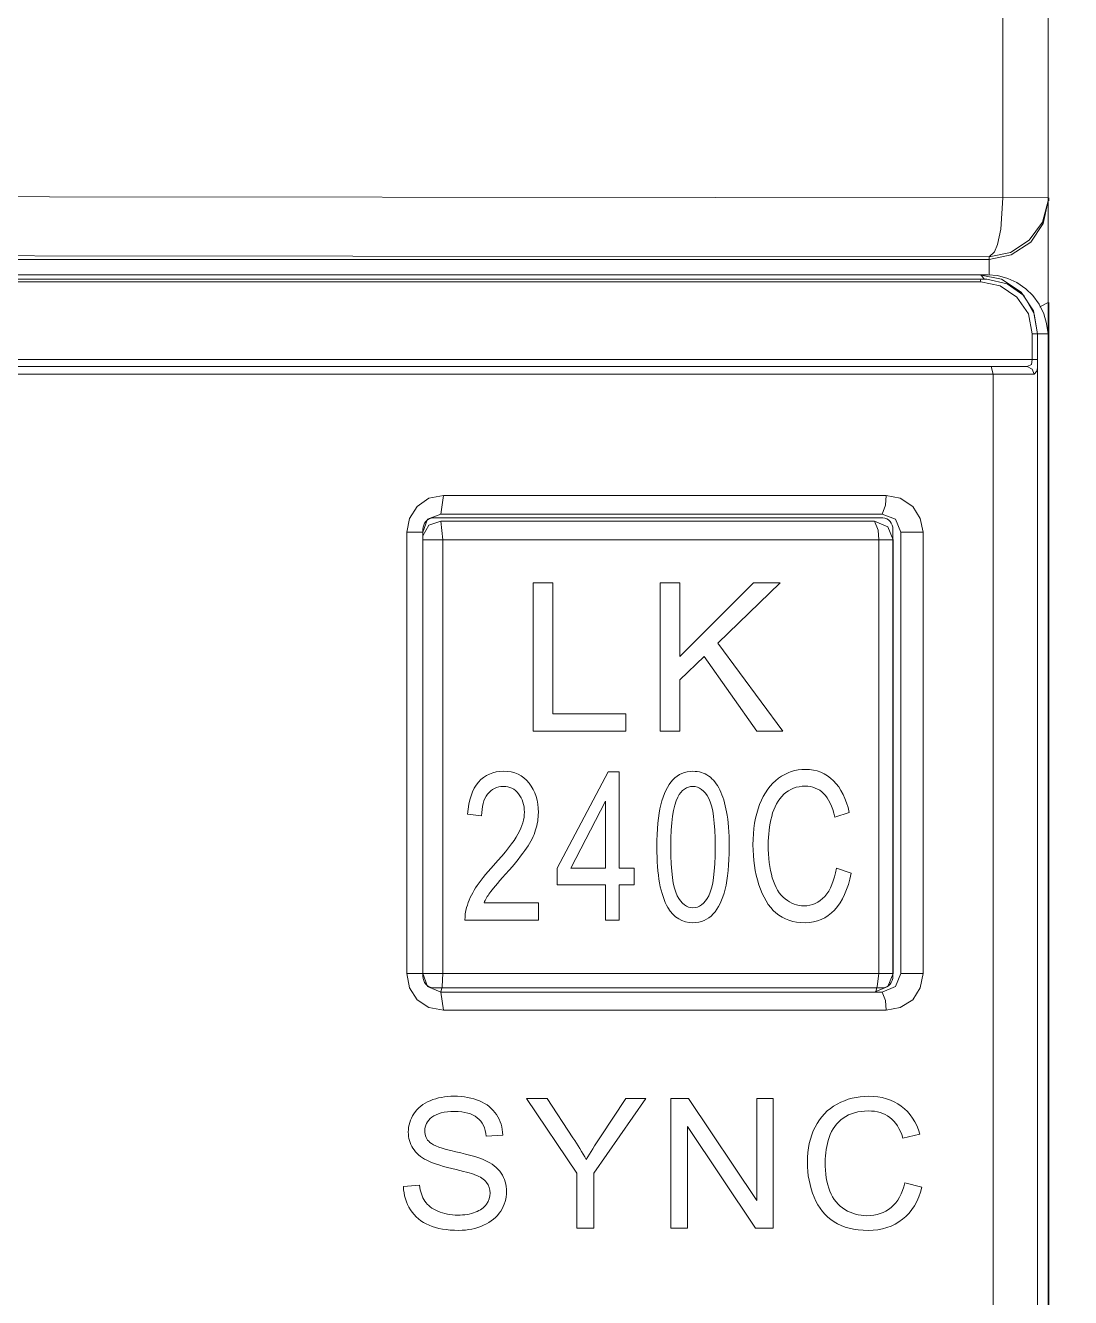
# Model space of a CAD drawing. Header units: millimetres. Extents: x 33157 to 59611, y -29750 to 1750.
# Drawn here: x 53861.97 to 53876.2, y -3122.74 to -3105.41 of the extents above; entities that cross this region are included whole.
import ezdxf

# ---------------------------------------------------------------- set-up
doc = ezdxf.new("R2010")
doc.units = ezdxf.units.MM
doc.layers.get('0').update_dxf_attribs({"lineweight": 18})

msp = doc.modelspace()

# ---------------------------------------------------------------- linework, layer by layer
at = {"lineweight": 9}
for p, q in [((53875.279, -3043.278), (53875.279, -3107.761)), ((53875.893, -3043.278), (53875.893, -3170.694)), ((53875.893, -3107.761), (53875.893, -3107.799)), ((53875.902, -3107.761), (53875.902, -3107.799)), ((53875.09, -3108.564), (53875.09, -3108.81)), ((53875.902, -3109.188), (53875.902, -3168.464)), ((53875.676, -3109.613), (53875.676, -3109.963)), ((53875.751, -3109.613), (53875.751, -3170.429)), ((53875.893, -3109.613), (53875.893, -3167.906)), ((53875.147, -3110.161), (53875.147, -3170.429)), ((53867.162, -3112.316), (53867.162, -3118.325)), ((53867.379, -3112.316), (53867.379, -3118.325)), ((53873.89, -3112.316), (53873.89, -3118.325)), ((53874.192, -3112.316), (53874.192, -3118.325)), ((53867.653, -3112.42), (53867.653, -3118.325)), ((53873.587, -3112.42), (53873.587, -3118.325)), ((53873.786, -3112.42), (53873.786, -3118.325))]:
    msp.add_line(p, q, dxfattribs=at)
msp.add_lwpolyline([(53875.893, -3170.487), (53884.386, -3170.487), (53884.386, -3047.493), (53875.893, -3047.493)], close=True, dxfattribs=at)
for points in [[(53857.76, -3107.742), (53857.76, -3107.742), (53875.893, -3107.761), (53875.893, -3107.761)], [(53875.09, -3108.564), (53875.09, -3108.564), (53857.76, -3108.545), (53857.76, -3108.545)], [(53875.09, -3108.602), (53875.09, -3108.602), (53844.134, -3108.602), (53844.134, -3108.602)], [(53840.467, -3108.81), (53840.467, -3108.81), (53875.071, -3108.81), (53875.071, -3108.81)], [(53840.552, -3108.867), (53840.552, -3108.867), (53874.967, -3108.867), (53874.967, -3108.867)], [(53874.986, -3108.819), (53874.986, -3108.819), (53874.958, -3108.81), (53874.958, -3108.81)], [(53874.976, -3108.904), (53874.976, -3108.904), (53874.967, -3108.867), (53874.967, -3108.867)], [(53874.967, -3108.867), (53874.967, -3108.867), (53874.995, -3108.867), (53874.995, -3108.867)], [(53875.024, -3108.867), (53875.024, -3108.867), (53874.986, -3108.819), (53874.986, -3108.819)], [(53874.995, -3108.867), (53874.995, -3108.867), (53875.024, -3108.867), (53875.024, -3108.867)], [(53875.061, -3108.867), (53875.061, -3108.867), (53875.024, -3108.867), (53875.024, -3108.867)], [(53874.976, -3108.904), (53874.976, -3108.904), (53840.543, -3108.904), (53840.543, -3108.904)], [(53875.78, -3109.245), (53875.78, -3109.245), (53875.893, -3109.188), (53875.893, -3109.188)], [(53875.676, -3109.613), (53875.676, -3109.613), (53875.893, -3109.613), (53875.893, -3109.613)], [(53839.834, -3109.963), (53839.834, -3109.963), (53875.751, -3109.963), (53875.751, -3109.963)], [(53839.91, -3110.057), (53839.91, -3110.057), (53875.61, -3110.057), (53875.61, -3110.057)], [(53875.118, -3110.057), (53875.118, -3110.057), (53875.147, -3110.161), (53875.147, -3110.161)], [(53839.815, -3110.161), (53839.815, -3110.161), (53875.704, -3110.161), (53875.704, -3110.161)], [(53867.663, -3111.815), (53867.663, -3111.815), (53867.625, -3112.07), (53867.625, -3112.07)], [(53867.663, -3111.815), (53867.663, -3111.815), (53873.691, -3111.815), (53873.691, -3111.815)], [(53867.625, -3112.07), (53867.625, -3112.07), (53873.635, -3112.07), (53873.635, -3112.07)], [(53873.531, -3112.164), (53873.531, -3112.164), (53867.625, -3112.164), (53867.625, -3112.164)], [(53867.653, -3112.42), (53867.653, -3112.42), (53867.625, -3112.164), (53867.625, -3112.164)], [(53867.162, -3112.316), (53867.162, -3112.316), (53867.379, -3112.316), (53867.379, -3112.316)], [(53874.192, -3112.316), (53874.192, -3112.316), (53873.89, -3112.316), (53873.89, -3112.316)], [(53867.379, -3112.42), (53867.379, -3112.42), (53873.786, -3112.42), (53873.786, -3112.42)], [(53867.162, -3118.325), (53867.162, -3118.325), (53867.379, -3118.325), (53867.379, -3118.325)], [(53867.379, -3118.325), (53867.379, -3118.325), (53873.786, -3118.325), (53873.786, -3118.325)], [(53867.653, -3118.325), (53867.653, -3118.325), (53867.644, -3118.505), (53867.644, -3118.505)], [(53873.587, -3118.325), (53873.587, -3118.325), (53873.568, -3118.505), (53873.568, -3118.505)], [(53874.192, -3118.325), (53874.192, -3118.325), (53873.89, -3118.325), (53873.89, -3118.325)], [(53873.635, -3118.581), (53873.635, -3118.581), (53867.625, -3118.581), (53867.625, -3118.581)], [(53867.625, -3118.581), (53867.625, -3118.581), (53873.531, -3118.581), (53873.531, -3118.581)], [(53867.644, -3118.505), (53867.644, -3118.505), (53867.625, -3118.581), (53867.625, -3118.581)], [(53867.663, -3118.826), (53867.663, -3118.826), (53867.625, -3118.581), (53867.625, -3118.581)], [(53873.55, -3118.571), (53873.55, -3118.571), (53873.531, -3118.581), (53873.531, -3118.581)], [(53873.568, -3118.505), (53873.568, -3118.505), (53873.55, -3118.571), (53873.55, -3118.571)], [(53873.691, -3118.826), (53873.691, -3118.826), (53867.663, -3118.826), (53867.663, -3118.826)]]:
    msp.add_open_spline(points, degree=3, dxfattribs=at)
for points, knots in [([(53875.09, -3108.602), (53875.09, -3108.602), (53875.392, -3108.536), (53875.392, -3108.536), (53875.392, -3108.536), (53875.657, -3108.366), (53875.657, -3108.366), (53875.657, -3108.366), (53875.827, -3108.111), (53875.827, -3108.111), (53875.827, -3108.111), (53875.893, -3107.799), (53875.893, -3107.799)], [0, 0, 0, 0, 153587.869331, 153587.869331, 153587.869331, 307175.738662, 307175.738662, 307175.738662, 460763.607993, 460763.607993, 460763.607993, 614351.477324, 614351.477324, 614351.477324, 614351.477324]), ([(53875.09, -3108.564), (53875.09, -3108.564), (53875.383, -3108.507), (53875.383, -3108.507), (53875.383, -3108.507), (53875.638, -3108.337), (53875.638, -3108.337), (53875.638, -3108.337), (53875.817, -3108.092), (53875.817, -3108.092), (53875.817, -3108.092), (53875.893, -3107.799), (53875.893, -3107.799)], [0, 0, 0, 0, 153587.816632, 153587.816632, 153587.816632, 307175.633264, 307175.633264, 307175.633264, 460763.449896, 460763.449896, 460763.449896, 614351.266528, 614351.266528, 614351.266528, 614351.266528]), ([(53875.279, -3107.761), (53875.279, -3107.761), (53875.25, -3108.186), (53875.25, -3108.186), (53875.25, -3108.186), (53875.203, -3108.394), (53875.203, -3108.394), (53875.203, -3108.394), (53875.165, -3108.498), (53875.165, -3108.498), (53875.165, -3108.498), (53875.09, -3108.564), (53875.09, -3108.564)], [0, 0, 0, 0, 153586.661154, 153586.661154, 153586.661154, 307173.322308, 307173.322308, 307173.322308, 460759.983462, 460759.983462, 460759.983462, 614346.644617, 614346.644617, 614346.644617, 614346.644617]), ([(53875.751, -3109.613), (53875.751, -3109.613), (53875.695, -3109.301), (53875.695, -3109.301), (53875.695, -3109.301), (53875.525, -3109.046), (53875.525, -3109.046), (53875.525, -3109.046), (53875.26, -3108.867), (53875.26, -3108.867), (53875.26, -3108.867), (53874.958, -3108.81), (53874.958, -3108.81)], [0, 0, 0, 0, 153588.913104, 153588.913104, 153588.913104, 307177.826208, 307177.826208, 307177.826208, 460766.739312, 460766.739312, 460766.739312, 614355.652415, 614355.652415, 614355.652415, 614355.652415]), ([(53875.061, -3108.867), (53875.061, -3108.867), (53875.336, -3108.933), (53875.336, -3108.933), (53875.336, -3108.933), (53875.562, -3109.093), (53875.562, -3109.093), (53875.562, -3109.093), (53875.704, -3109.339), (53875.704, -3109.339), (53875.704, -3109.339), (53875.751, -3109.613), (53875.751, -3109.613)], [0, 0, 0, 0, 153588.677424, 153588.677424, 153588.677424, 307177.354848, 307177.354848, 307177.354848, 460766.032272, 460766.032272, 460766.032272, 614354.709696, 614354.709696, 614354.709696, 614354.709696]), ([(53875.893, -3109.613), (53875.893, -3109.613), (53875.874, -3109.471), (53875.874, -3109.471), (53875.874, -3109.471), (53875.836, -3109.339), (53875.836, -3109.339), (53875.836, -3109.339), (53875.77, -3109.207), (53875.77, -3109.207), (53875.77, -3109.207), (53875.685, -3109.093), (53875.685, -3109.093), (53875.685, -3109.093), (53875.591, -3108.999), (53875.591, -3108.999), (53875.591, -3108.999), (53875.468, -3108.914), (53875.468, -3108.914), (53875.468, -3108.914), (53875.345, -3108.857), (53875.345, -3108.857), (53875.345, -3108.857), (53875.203, -3108.819), (53875.203, -3108.819), (53875.203, -3108.819), (53875.071, -3108.81), (53875.071, -3108.81)], [0, 0, 0, 0, 142513.109912, 142513.109912, 142513.109912, 285026.219824, 285026.219824, 285026.219824, 427539.329736, 427539.329736, 427539.329736, 570052.439648, 570052.439648, 570052.439648, 712565.549559, 712565.549559, 712565.549559, 855078.659471, 855078.659471, 855078.659471, 997591.769383, 997591.769383, 997591.769383, 1140104.879295, 1140104.879295, 1140104.879295, 1282617.989207, 1282617.989207, 1282617.989207, 1282617.989207]), ([(53875.676, -3109.613), (53875.676, -3109.613), (53875.628, -3109.339), (53875.628, -3109.339), (53875.628, -3109.339), (53875.468, -3109.112), (53875.468, -3109.112), (53875.468, -3109.112), (53875.241, -3108.961), (53875.241, -3108.961), (53875.241, -3108.961), (53874.976, -3108.904), (53874.976, -3108.904)], [0, 0, 0, 0, 153588.929562, 153588.929562, 153588.929562, 307177.859125, 307177.859125, 307177.859125, 460766.788687, 460766.788687, 460766.788687, 614355.71825, 614355.71825, 614355.71825, 614355.71825]), ([(53875.61, -3110.057), (53875.61, -3110.057), (53875.666, -3110.029), (53875.666, -3110.029), (53875.666, -3110.029), (53875.676, -3109.963), (53875.676, -3109.963)], [0, 0, 0, 0, 173211.956078, 173211.956078, 173211.956078, 346423.912156, 346423.912156, 346423.912156, 346423.912156]), ([(53875.61, -3110.057), (53875.61, -3110.057), (53875.676, -3110.095), (53875.676, -3110.095), (53875.676, -3110.095), (53875.704, -3110.161), (53875.704, -3110.161)], [0, 0, 0, 0, 173212.08304, 173212.08304, 173212.08304, 346424.16608, 346424.16608, 346424.16608, 346424.16608]), ([(53875.704, -3110.161), (53875.704, -3110.161), (53875.742, -3110.123), (53875.742, -3110.123), (53875.742, -3110.123), (53875.751, -3110.076), (53875.751, -3110.076), (53875.751, -3110.076), (53875.751, -3109.963), (53875.751, -3109.963)], [0, 0, 0, 0, 159603.933848, 159603.933848, 159603.933848, 319207.867697, 319207.867697, 319207.867697, 478811.801545, 478811.801545, 478811.801545, 478811.801545]), ([(53867.162, -3112.316), (53867.162, -3112.316), (53867.2, -3112.127), (53867.2, -3112.127), (53867.2, -3112.127), (53867.304, -3111.966), (53867.304, -3111.966), (53867.304, -3111.966), (53867.464, -3111.853), (53867.464, -3111.853), (53867.464, -3111.853), (53867.663, -3111.815), (53867.663, -3111.815)], [0, 0, 0, 0, 153570.755052, 153570.755052, 153570.755052, 307141.510104, 307141.510104, 307141.510104, 460712.265156, 460712.265156, 460712.265156, 614283.020208, 614283.020208, 614283.020208, 614283.020208]), ([(53873.691, -3111.815), (53873.691, -3111.815), (53873.682, -3111.947), (53873.682, -3111.947), (53873.682, -3111.947), (53873.635, -3112.07), (53873.635, -3112.07)], [0, 0, 0, 0, 173208.871986, 173208.871986, 173208.871986, 346417.743973, 346417.743973, 346417.743973, 346417.743973]), ([(53873.691, -3111.815), (53873.691, -3111.815), (53873.88, -3111.853), (53873.88, -3111.853), (53873.88, -3111.853), (53874.05, -3111.966), (53874.05, -3111.966), (53874.05, -3111.966), (53874.154, -3112.127), (53874.154, -3112.127), (53874.154, -3112.127), (53874.192, -3112.316), (53874.192, -3112.316)], [0, 0, 0, 0, 153589.039047, 153589.039047, 153589.039047, 307178.078095, 307178.078095, 307178.078095, 460767.117142, 460767.117142, 460767.117142, 614356.156189, 614356.156189, 614356.156189, 614356.156189]), ([(53867.625, -3112.07), (53867.625, -3112.07), (53867.445, -3112.136), (53867.445, -3112.136), (53867.445, -3112.136), (53867.379, -3112.316), (53867.379, -3112.316)], [0, 0, 0, 0, 173189.828632, 173189.828632, 173189.828632, 346379.657264, 346379.657264, 346379.657264, 346379.657264]), ([(53867.625, -3112.164), (53867.625, -3112.164), (53867.464, -3112.221), (53867.464, -3112.221), (53867.464, -3112.221), (53867.379, -3112.363), (53867.379, -3112.363)], [0, 0, 0, 0, 173190.02574, 173190.02574, 173190.02574, 346380.051481, 346380.051481, 346380.051481, 346380.051481]), ([(53873.786, -3112.42), (53873.786, -3112.42), (53873.71, -3112.24), (53873.71, -3112.24), (53873.71, -3112.24), (53873.531, -3112.164), (53873.531, -3112.164)], [0, 0, 0, 0, 173209.452676, 173209.452676, 173209.452676, 346418.905353, 346418.905353, 346418.905353, 346418.905353]), ([(53873.587, -3112.42), (53873.587, -3112.42), (53873.578, -3112.287), (53873.578, -3112.287), (53873.578, -3112.287), (53873.531, -3112.164), (53873.531, -3112.164)], [0, 0, 0, 0, 173209.214898, 173209.214898, 173209.214898, 346418.429797, 346418.429797, 346418.429797, 346418.429797]), ([(53873.89, -3112.316), (53873.89, -3112.316), (53873.814, -3112.136), (53873.814, -3112.136), (53873.814, -3112.136), (53873.635, -3112.07), (53873.635, -3112.07)], [0, 0, 0, 0, 173209.604168, 173209.604168, 173209.604168, 346419.208335, 346419.208335, 346419.208335, 346419.208335]), ([(53867.663, -3118.826), (53867.663, -3118.826), (53867.464, -3118.788), (53867.464, -3118.788), (53867.464, -3118.788), (53867.304, -3118.684), (53867.304, -3118.684), (53867.304, -3118.684), (53867.2, -3118.524), (53867.2, -3118.524), (53867.2, -3118.524), (53867.162, -3118.325), (53867.162, -3118.325)], [0, 0, 0, 0, 153580.830641, 153580.830641, 153580.830641, 307161.661281, 307161.661281, 307161.661281, 460742.491922, 460742.491922, 460742.491922, 614323.322563, 614323.322563, 614323.322563, 614323.322563]), ([(53867.379, -3118.325), (53867.379, -3118.325), (53867.445, -3118.505), (53867.445, -3118.505), (53867.445, -3118.505), (53867.625, -3118.581), (53867.625, -3118.581)], [0, 0, 0, 0, 173200.493389, 173200.493389, 173200.493389, 346400.986778, 346400.986778, 346400.986778, 346400.986778]), ([(53873.531, -3118.581), (53873.531, -3118.581), (53873.71, -3118.505), (53873.71, -3118.505), (53873.71, -3118.505), (53873.786, -3118.325), (53873.786, -3118.325)], [0, 0, 0, 0, 173219.948703, 173219.948703, 173219.948703, 346439.897405, 346439.897405, 346439.897405, 346439.897405]), ([(53873.635, -3118.581), (53873.635, -3118.581), (53873.814, -3118.505), (53873.814, -3118.505), (53873.814, -3118.505), (53873.89, -3118.325), (53873.89, -3118.325)], [0, 0, 0, 0, 173220.272803, 173220.272803, 173220.272803, 346440.545607, 346440.545607, 346440.545607, 346440.545607]), ([(53874.192, -3118.325), (53874.192, -3118.325), (53874.154, -3118.524), (53874.154, -3118.524), (53874.154, -3118.524), (53874.05, -3118.684), (53874.05, -3118.684), (53874.05, -3118.684), (53873.88, -3118.788), (53873.88, -3118.788), (53873.88, -3118.788), (53873.691, -3118.826), (53873.691, -3118.826)], [0, 0, 0, 0, 153599.121715, 153599.121715, 153599.121715, 307198.24343, 307198.24343, 307198.24343, 460797.365145, 460797.365145, 460797.365145, 614396.48686, 614396.48686, 614396.48686, 614396.48686]), ([(53873.691, -3118.826), (53873.691, -3118.826), (53873.682, -3118.694), (53873.682, -3118.694), (53873.682, -3118.694), (53873.635, -3118.581), (53873.635, -3118.581)], [0, 0, 0, 0, 173220.335066, 173220.335066, 173220.335066, 346440.670132, 346440.670132, 346440.670132, 346440.670132])]:
    msp.add_open_spline(points, degree=3, knots=knots, dxfattribs=at)
for points, knots in [([(53867.52, -3112.121), (53867.52, -3112.121), (53873.645, -3112.121), (53873.645, -3112.121), (53873.721, -3112.121), (53873.782, -3112.192), (53873.782, -3112.28), (53873.782, -3112.28), (53873.782, -3118.361), (53873.782, -3118.361), (53873.782, -3118.449), (53873.721, -3118.521), (53873.645, -3118.521), (53873.645, -3118.521), (53867.52, -3118.521), (53867.52, -3118.521), (53867.444, -3118.521), (53867.382, -3118.449), (53867.382, -3118.361), (53867.382, -3118.361), (53867.382, -3112.28), (53867.382, -3112.28), (53867.382, -3112.192), (53867.444, -3112.121), (53867.52, -3112.121)], [0, 0, 0, 0, 143763.864473, 143763.864473, 143763.864473, 287527.728946, 287527.728946, 287527.728946, 431291.593419, 431291.593419, 431291.593419, 575055.457892, 575055.457892, 575055.457892, 718819.322365, 718819.322365, 718819.322365, 862583.186838, 862583.186838, 862583.186838, 1006347.051311, 1006347.051311, 1006347.051311, 1150110.915784, 1150110.915784, 1150110.915784, 1150110.915784]), ([(53868.884, -3115.027), (53868.884, -3115.027), (53868.884, -3113.006), (53868.884, -3113.006), (53868.884, -3113.006), (53869.152, -3113.006), (53869.152, -3113.006), (53869.152, -3113.006), (53869.152, -3114.79), (53869.152, -3114.79), (53869.152, -3114.79), (53870.145, -3114.79), (53870.145, -3114.79), (53870.145, -3114.79), (53870.145, -3115.027), (53870.145, -3115.027), (53870.145, -3115.027), (53868.884, -3115.027), (53868.884, -3115.027)], [0, 0, 0, 0, 147036.216947, 147036.216947, 147036.216947, 294072.433895, 294072.433895, 294072.433895, 441108.650842, 441108.650842, 441108.650842, 588144.86779, 588144.86779, 588144.86779, 735181.084737, 735181.084737, 735181.084737, 882217.301685, 882217.301685, 882217.301685, 882217.301685]), ([(53870.61, -3115.027), (53870.61, -3115.027), (53870.61, -3113.006), (53870.61, -3113.006), (53870.61, -3113.006), (53870.878, -3113.006), (53870.878, -3113.006), (53870.878, -3113.006), (53870.878, -3114.008), (53870.878, -3114.008), (53870.878, -3114.008), (53871.882, -3113.006), (53871.882, -3113.006), (53871.882, -3113.006), (53872.244, -3113.006), (53872.244, -3113.006), (53872.244, -3113.006), (53871.397, -3113.826), (53871.397, -3113.826), (53871.397, -3113.826), (53872.281, -3115.027), (53872.281, -3115.027), (53872.281, -3115.027), (53871.928, -3115.027), (53871.928, -3115.027), (53871.928, -3115.027), (53871.209, -3114.007), (53871.209, -3114.007), (53871.209, -3114.007), (53870.878, -3114.327), (53870.878, -3114.327), (53870.878, -3114.327), (53870.878, -3115.027), (53870.878, -3115.027), (53870.878, -3115.027), (53870.61, -3115.027), (53870.61, -3115.027)], [0, 0, 0, 0, 140499.050131, 140499.050131, 140499.050131, 280998.100262, 280998.100262, 280998.100262, 421497.150393, 421497.150393, 421497.150393, 561996.200524, 561996.200524, 561996.200524, 702495.250655, 702495.250655, 702495.250655, 842994.300787, 842994.300787, 842994.300787, 983493.350918, 983493.350918, 983493.350918, 1123992.401049, 1123992.401049, 1123992.401049, 1264491.45118, 1264491.45118, 1264491.45118, 1404990.501311, 1404990.501311, 1404990.501311, 1545489.551442, 1545489.551442, 1545489.551442, 1685988.601573, 1685988.601573, 1685988.601573, 1685988.601573]), ([(53868.956, -3117.364), (53868.956, -3117.364), (53868.956, -3117.601), (53868.956, -3117.601), (53868.956, -3117.601), (53867.955, -3117.601), (53867.955, -3117.601), (53867.953, -3117.541), (53867.961, -3117.484), (53867.977, -3117.428), (53868.002, -3117.337), (53868.043, -3117.248), (53868.1, -3117.16), (53868.157, -3117.072), (53868.238, -3116.97), (53868.343, -3116.855), (53868.507, -3116.675), (53868.618, -3116.532), (53868.676, -3116.427), (53868.735, -3116.321), (53868.764, -3116.222), (53868.764, -3116.128), (53868.764, -3116.029), (53868.738, -3115.947), (53868.685, -3115.879), (53868.632, -3115.812), (53868.563, -3115.778), (53868.478, -3115.778), (53868.388, -3115.778), (53868.316, -3115.813), (53868.262, -3115.885), (53868.209, -3115.956), (53868.182, -3116.055), (53868.181, -3116.181), (53868.181, -3116.181), (53867.991, -3116.156), (53867.991, -3116.156), (53868.004, -3115.966), (53868.053, -3115.821), (53868.138, -3115.721), (53868.224, -3115.622), (53868.338, -3115.572), (53868.482, -3115.572), (53868.627, -3115.572), (53868.742, -3115.625), (53868.827, -3115.733), (53868.912, -3115.841), (53868.954, -3115.974), (53868.954, -3116.133), (53868.954, -3116.214), (53868.942, -3116.294), (53868.917, -3116.372), (53868.892, -3116.45), (53868.851, -3116.533), (53868.794, -3116.619), (53868.736, -3116.705), (53868.64, -3116.824), (53868.507, -3116.975), (53868.396, -3117.1), (53868.324, -3117.185), (53868.292, -3117.229), (53868.26, -3117.274), (53868.234, -3117.319), (53868.214, -3117.364), (53868.214, -3117.364), (53868.956, -3117.364), (53868.956, -3117.364)], [0, 0, 0, 0, 137524.672195, 137524.672195, 137524.672195, 275049.344391, 275049.344391, 275049.344391, 412574.016586, 412574.016586, 412574.016586, 550098.688781, 550098.688781, 550098.688781, 687623.360977, 687623.360977, 687623.360977, 825148.033172, 825148.033172, 825148.033172, 962672.705368, 962672.705368, 962672.705368, 1100197.377563, 1100197.377563, 1100197.377563, 1237722.049758, 1237722.049758, 1237722.049758, 1375246.721954, 1375246.721954, 1375246.721954, 1512771.394149, 1512771.394149, 1512771.394149, 1650296.066344, 1650296.066344, 1650296.066344, 1787820.73854, 1787820.73854, 1787820.73854, 1925345.410735, 1925345.410735, 1925345.410735, 2062870.082931, 2062870.082931, 2062870.082931, 2200394.755126, 2200394.755126, 2200394.755126, 2337919.427321, 2337919.427321, 2337919.427321, 2475444.099517, 2475444.099517, 2475444.099517, 2612968.771712, 2612968.771712, 2612968.771712, 2750493.443907, 2750493.443907, 2750493.443907, 2888018.116103, 2888018.116103, 2888018.116103, 3025542.788298, 3025542.788298, 3025542.788298, 3025542.788298]), ([(53869.868, -3117.601), (53869.868, -3117.601), (53869.868, -3117.118), (53869.868, -3117.118), (53869.868, -3117.118), (53869.211, -3117.118), (53869.211, -3117.118), (53869.211, -3117.118), (53869.211, -3116.89), (53869.211, -3116.89), (53869.211, -3116.89), (53869.902, -3115.58), (53869.902, -3115.58), (53869.902, -3115.58), (53870.054, -3115.58), (53870.054, -3115.58), (53870.054, -3115.58), (53870.054, -3116.89), (53870.054, -3116.89), (53870.054, -3116.89), (53870.259, -3116.89), (53870.259, -3116.89), (53870.259, -3116.89), (53870.259, -3117.118), (53870.259, -3117.118), (53870.259, -3117.118), (53870.054, -3117.118), (53870.054, -3117.118), (53870.054, -3117.118), (53870.054, -3117.601), (53870.054, -3117.601), (53870.054, -3117.601), (53869.868, -3117.601), (53869.868, -3117.601)], [0, 0, 0, 0, 140951.948901, 140951.948901, 140951.948901, 281903.897802, 281903.897802, 281903.897802, 422855.846703, 422855.846703, 422855.846703, 563807.795604, 563807.795604, 563807.795604, 704759.744505, 704759.744505, 704759.744505, 845711.693406, 845711.693406, 845711.693406, 986663.642307, 986663.642307, 986663.642307, 1127615.591208, 1127615.591208, 1127615.591208, 1268567.540109, 1268567.540109, 1268567.540109, 1409519.48901, 1409519.48901, 1409519.48901, 1550471.437911, 1550471.437911, 1550471.437911, 1550471.437911]), ([(53870.567, -3116.604), (53870.567, -3116.365), (53870.585, -3116.172), (53870.622, -3116.027), (53870.659, -3115.88), (53870.713, -3115.768), (53870.786, -3115.689), (53870.858, -3115.611), (53870.949, -3115.572), (53871.059, -3115.572), (53871.14, -3115.572), (53871.211, -3115.593), (53871.273, -3115.637), (53871.334, -3115.681), (53871.385, -3115.744), (53871.424, -3115.826), (53871.464, -3115.908), (53871.495, -3116.008), (53871.517, -3116.126), (53871.54, -3116.244), (53871.552, -3116.404), (53871.552, -3116.604), (53871.552, -3116.841), (53871.533, -3117.033), (53871.497, -3117.178), (53871.461, -3117.325), (53871.406, -3117.437), (53871.334, -3117.516), (53871.261, -3117.595), (53871.17, -3117.635), (53871.059, -3117.635), (53870.914, -3117.635), (53870.799, -3117.566), (53870.716, -3117.427), (53870.617, -3117.257), (53870.567, -3116.983), (53870.567, -3116.604)], [0, 0, 0, 0, 140505.694937, 140505.694937, 140505.694937, 281011.389873, 281011.389873, 281011.389873, 421517.08481, 421517.08481, 421517.08481, 562022.779746, 562022.779746, 562022.779746, 702528.474683, 702528.474683, 702528.474683, 843034.16962, 843034.16962, 843034.16962, 983539.864556, 983539.864556, 983539.864556, 1124045.559493, 1124045.559493, 1124045.559493, 1264551.254429, 1264551.254429, 1264551.254429, 1405056.949366, 1405056.949366, 1405056.949366, 1545562.644302, 1545562.644302, 1545562.644302, 1686068.339239, 1686068.339239, 1686068.339239, 1686068.339239]), ([(53873.011, -3116.892), (53873.011, -3116.892), (53873.212, -3116.96), (53873.212, -3116.96), (53873.17, -3117.179), (53873.094, -3117.346), (53872.986, -3117.462), (53872.877, -3117.577), (53872.744, -3117.635), (53872.586, -3117.635), (53872.424, -3117.635), (53872.291, -3117.591), (53872.189, -3117.502), (53872.087, -3117.413), (53872.009, -3117.285), (53871.956, -3117.117), (53871.903, -3116.948), (53871.876, -3116.768), (53871.876, -3116.575), (53871.876, -3116.365), (53871.906, -3116.182), (53871.966, -3116.025), (53872.027, -3115.868), (53872.112, -3115.749), (53872.223, -3115.668), (53872.334, -3115.587), (53872.456, -3115.546), (53872.589, -3115.546), (53872.741, -3115.546), (53872.868, -3115.598), (53872.971, -3115.701), (53873.074, -3115.804), (53873.146, -3115.948), (53873.186, -3116.134), (53873.186, -3116.134), (53872.99, -3116.196), (53872.99, -3116.196), (53872.955, -3116.05), (53872.904, -3115.942), (53872.837, -3115.876), (53872.771, -3115.808), (53872.687, -3115.775), (53872.586, -3115.775), (53872.47, -3115.775), (53872.373, -3115.812), (53872.295, -3115.886), (53872.217, -3115.961), (53872.162, -3116.061), (53872.131, -3116.186), (53872.099, -3116.312), (53872.083, -3116.441), (53872.083, -3116.574), (53872.083, -3116.746), (53872.102, -3116.896), (53872.139, -3117.024), (53872.177, -3117.152), (53872.235, -3117.248), (53872.314, -3117.311), (53872.393, -3117.375), (53872.478, -3117.406), (53872.57, -3117.406), (53872.682, -3117.406), (53872.776, -3117.363), (53872.853, -3117.277), (53872.931, -3117.19), (53872.983, -3117.062), (53873.011, -3116.892)], [0, 0, 0, 0, 137534.321064, 137534.321064, 137534.321064, 275068.642127, 275068.642127, 275068.642127, 412602.963191, 412602.963191, 412602.963191, 550137.284254, 550137.284254, 550137.284254, 687671.605318, 687671.605318, 687671.605318, 825205.926382, 825205.926382, 825205.926382, 962740.247445, 962740.247445, 962740.247445, 1100274.568509, 1100274.568509, 1100274.568509, 1237808.889573, 1237808.889573, 1237808.889573, 1375343.210636, 1375343.210636, 1375343.210636, 1512877.5317, 1512877.5317, 1512877.5317, 1650411.852763, 1650411.852763, 1650411.852763, 1787946.173827, 1787946.173827, 1787946.173827, 1925480.494891, 1925480.494891, 1925480.494891, 2063014.815954, 2063014.815954, 2063014.815954, 2200549.137018, 2200549.137018, 2200549.137018, 2338083.458082, 2338083.458082, 2338083.458082, 2475617.779145, 2475617.779145, 2475617.779145, 2613152.100209, 2613152.100209, 2613152.100209, 2750686.421272, 2750686.421272, 2750686.421272, 2888220.742336, 2888220.742336, 2888220.742336, 3025755.0634, 3025755.0634, 3025755.0634, 3025755.0634]), ([(53870.757, -3116.605), (53870.757, -3116.937), (53870.786, -3117.158), (53870.844, -3117.267), (53870.902, -3117.377), (53870.974, -3117.432), (53871.059, -3117.432), (53871.144, -3117.432), (53871.216, -3117.376), (53871.274, -3117.267), (53871.333, -3117.157), (53871.361, -3116.936), (53871.361, -3116.605), (53871.361, -3116.272), (53871.333, -3116.051), (53871.274, -3115.942), (53871.217, -3115.832), (53871.144, -3115.778), (53871.057, -3115.778), (53870.972, -3115.778), (53870.904, -3115.826), (53870.853, -3115.923), (53870.789, -3116.045), (53870.757, -3116.273), (53870.757, -3116.605)], [0, 0, 0, 0, 143776.550508, 143776.550508, 143776.550508, 287553.101017, 287553.101017, 287553.101017, 431329.651525, 431329.651525, 431329.651525, 575106.202034, 575106.202034, 575106.202034, 718882.752542, 718882.752542, 718882.752542, 862659.30305, 862659.30305, 862659.30305, 1006435.853559, 1006435.853559, 1006435.853559, 1150212.404067, 1150212.404067, 1150212.404067, 1150212.404067]), ([(53869.868, -3116.89), (53869.868, -3116.89), (53869.868, -3115.98), (53869.868, -3115.98), (53869.868, -3115.98), (53869.394, -3116.89), (53869.394, -3116.89), (53869.394, -3116.89), (53869.868, -3116.89), (53869.868, -3116.89)], [0, 0, 0, 0, 159593.554327, 159593.554327, 159593.554327, 319187.108654, 319187.108654, 319187.108654, 478780.662982, 478780.662982, 478780.662982, 478780.662982]), ([(53867.117, -3121.229), (53867.117, -3121.229), (53867.336, -3121.209), (53867.336, -3121.209), (53867.347, -3121.298), (53867.371, -3121.371), (53867.409, -3121.428), (53867.448, -3121.485), (53867.507, -3121.531), (53867.587, -3121.566), (53867.667, -3121.601), (53867.758, -3121.619), (53867.858, -3121.619), (53867.948, -3121.619), (53868.026, -3121.606), (53868.095, -3121.579), (53868.163, -3121.552), (53868.213, -3121.516), (53868.247, -3121.469), (53868.28, -3121.423), (53868.297, -3121.372), (53868.297, -3121.318), (53868.297, -3121.263), (53868.281, -3121.214), (53868.249, -3121.173), (53868.217, -3121.132), (53868.164, -3121.097), (53868.09, -3121.069), (53868.042, -3121.051), (53867.937, -3121.022), (53867.775, -3120.983), (53867.612, -3120.944), (53867.499, -3120.907), (53867.434, -3120.872), (53867.349, -3120.828), (53867.287, -3120.773), (53867.245, -3120.707), (53867.204, -3120.642), (53867.183, -3120.568), (53867.183, -3120.487), (53867.183, -3120.398), (53867.209, -3120.314), (53867.259, -3120.237), (53867.31, -3120.159), (53867.384, -3120.1), (53867.481, -3120.06), (53867.578, -3120.019), (53867.687, -3119.999), (53867.806, -3119.999), (53867.936, -3119.999), (53868.052, -3120.02), (53868.152, -3120.063), (53868.252, -3120.104), (53868.329, -3120.167), (53868.383, -3120.249), (53868.437, -3120.331), (53868.466, -3120.424), (53868.47, -3120.528), (53868.47, -3120.528), (53868.245, -3120.545), (53868.245, -3120.545), (53868.233, -3120.433), (53868.192, -3120.349), (53868.123, -3120.292), (53868.053, -3120.235), (53867.95, -3120.207), (53867.815, -3120.207), (53867.673, -3120.207), (53867.57, -3120.232), (53867.505, -3120.284), (53867.441, -3120.336), (53867.408, -3120.399), (53867.408, -3120.472), (53867.408, -3120.535), (53867.431, -3120.588), (53867.477, -3120.629), (53867.522, -3120.67), (53867.639, -3120.712), (53867.829, -3120.755), (53868.02, -3120.798), (53868.15, -3120.835), (53868.221, -3120.868), (53868.323, -3120.915), (53868.399, -3120.975), (53868.448, -3121.047), (53868.497, -3121.12), (53868.522, -3121.203), (53868.522, -3121.298), (53868.522, -3121.392), (53868.495, -3121.48), (53868.441, -3121.563), (53868.387, -3121.647), (53868.31, -3121.711), (53868.209, -3121.757), (53868.109, -3121.803), (53867.995, -3121.826), (53867.869, -3121.826), (53867.709, -3121.826), (53867.576, -3121.803), (53867.468, -3121.757), (53867.359, -3121.71), (53867.275, -3121.64), (53867.214, -3121.546), (53867.152, -3121.453), (53867.12, -3121.347), (53867.117, -3121.229)], [0, 0, 0, 0, 136158.251514, 136158.251514, 136158.251514, 272316.503028, 272316.503028, 272316.503028, 408474.754541, 408474.754541, 408474.754541, 544633.006055, 544633.006055, 544633.006055, 680791.257569, 680791.257569, 680791.257569, 816949.509083, 816949.509083, 816949.509083, 953107.760597, 953107.760597, 953107.760597, 1089266.01211, 1089266.01211, 1089266.01211, 1225424.263624, 1225424.263624, 1225424.263624, 1361582.515138, 1361582.515138, 1361582.515138, 1497740.766652, 1497740.766652, 1497740.766652, 1633899.018166, 1633899.018166, 1633899.018166, 1770057.26968, 1770057.26968, 1770057.26968, 1906215.521193, 1906215.521193, 1906215.521193, 2042373.772707, 2042373.772707, 2042373.772707, 2178532.024221, 2178532.024221, 2178532.024221, 2314690.275735, 2314690.275735, 2314690.275735, 2450848.527249, 2450848.527249, 2450848.527249, 2587006.778762, 2587006.778762, 2587006.778762, 2723165.030276, 2723165.030276, 2723165.030276, 2859323.28179, 2859323.28179, 2859323.28179, 2995481.533304, 2995481.533304, 2995481.533304, 3131639.784818, 3131639.784818, 3131639.784818, 3267798.036331, 3267798.036331, 3267798.036331, 3403956.287845, 3403956.287845, 3403956.287845, 3540114.539359, 3540114.539359, 3540114.539359, 3676272.790873, 3676272.790873, 3676272.790873, 3812431.042387, 3812431.042387, 3812431.042387, 3948589.2939, 3948589.2939, 3948589.2939, 4084747.545414, 4084747.545414, 4084747.545414, 4220905.796928, 4220905.796928, 4220905.796928, 4357064.048442, 4357064.048442, 4357064.048442, 4493222.299956, 4493222.299956, 4493222.299956, 4629380.55147, 4629380.55147, 4629380.55147, 4765538.802983, 4765538.802983, 4765538.802983, 4765538.802983]), ([(53869.476, -3121.797), (53869.476, -3121.797), (53869.476, -3121.048), (53869.476, -3121.048), (53869.476, -3121.048), (53868.794, -3120.029), (53868.794, -3120.029), (53868.794, -3120.029), (53869.076, -3120.029), (53869.076, -3120.029), (53869.076, -3120.029), (53869.425, -3120.564), (53869.425, -3120.564), (53869.49, -3120.663), (53869.551, -3120.762), (53869.606, -3120.861), (53869.66, -3120.769), (53869.725, -3120.665), (53869.801, -3120.55), (53869.801, -3120.55), (53870.144, -3120.029), (53870.144, -3120.029), (53870.144, -3120.029), (53870.417, -3120.029), (53870.417, -3120.029), (53870.417, -3120.029), (53869.71, -3121.048), (53869.71, -3121.048), (53869.71, -3121.048), (53869.71, -3121.797), (53869.71, -3121.797), (53869.71, -3121.797), (53869.476, -3121.797), (53869.476, -3121.797)], [0, 0, 0, 0, 140956.13317, 140956.13317, 140956.13317, 281912.266339, 281912.266339, 281912.266339, 422868.399509, 422868.399509, 422868.399509, 563824.532678, 563824.532678, 563824.532678, 704780.665848, 704780.665848, 704780.665848, 845736.799018, 845736.799018, 845736.799018, 986692.932187, 986692.932187, 986692.932187, 1127649.065357, 1127649.065357, 1127649.065357, 1268605.198527, 1268605.198527, 1268605.198527, 1409561.331696, 1409561.331696, 1409561.331696, 1550517.464866, 1550517.464866, 1550517.464866, 1550517.464866]), ([(53870.759, -3121.797), (53870.759, -3121.797), (53870.759, -3120.029), (53870.759, -3120.029), (53870.759, -3120.029), (53871, -3120.029), (53871, -3120.029), (53871, -3120.029), (53871.927, -3121.417), (53871.927, -3121.417), (53871.927, -3121.417), (53871.927, -3120.029), (53871.927, -3120.029), (53871.927, -3120.029), (53872.152, -3120.029), (53872.152, -3120.029), (53872.152, -3120.029), (53872.152, -3121.797), (53872.152, -3121.797), (53872.152, -3121.797), (53871.912, -3121.797), (53871.912, -3121.797), (53871.912, -3121.797), (53870.984, -3120.409), (53870.984, -3120.409), (53870.984, -3120.409), (53870.984, -3121.797), (53870.984, -3121.797), (53870.984, -3121.797), (53870.759, -3121.797), (53870.759, -3121.797)], [0, 0, 0, 0, 141817.757549, 141817.757549, 141817.757549, 283635.515098, 283635.515098, 283635.515098, 425453.272647, 425453.272647, 425453.272647, 567271.030196, 567271.030196, 567271.030196, 709088.787745, 709088.787745, 709088.787745, 850906.545294, 850906.545294, 850906.545294, 992724.302843, 992724.302843, 992724.302843, 1134542.060392, 1134542.060392, 1134542.060392, 1276359.81794, 1276359.81794, 1276359.81794, 1418177.575489, 1418177.575489, 1418177.575489, 1418177.575489]), ([(53873.942, -3121.177), (53873.942, -3121.177), (53874.176, -3121.236), (53874.176, -3121.236), (53874.127, -3121.428), (53874.039, -3121.574), (53873.912, -3121.675), (53873.785, -3121.776), (53873.629, -3121.826), (53873.445, -3121.826), (53873.255, -3121.826), (53873.1, -3121.788), (53872.981, -3121.71), (53872.862, -3121.633), (53872.771, -3121.52), (53872.709, -3121.373), (53872.647, -3121.226), (53872.616, -3121.068), (53872.616, -3120.9), (53872.616, -3120.716), (53872.651, -3120.555), (53872.721, -3120.418), (53872.791, -3120.281), (53872.891, -3120.177), (53873.021, -3120.106), (53873.151, -3120.035), (53873.293, -3119.999), (53873.449, -3119.999), (53873.626, -3119.999), (53873.775, -3120.044), (53873.895, -3120.134), (53874.015, -3120.224), (53874.099, -3120.351), (53874.147, -3120.514), (53874.147, -3120.514), (53873.917, -3120.568), (53873.917, -3120.568), (53873.876, -3120.44), (53873.817, -3120.346), (53873.739, -3120.287), (53873.661, -3120.228), (53873.563, -3120.199), (53873.445, -3120.199), (53873.31, -3120.199), (53873.196, -3120.232), (53873.105, -3120.297), (53873.014, -3120.362), (53872.95, -3120.449), (53872.913, -3120.559), (53872.876, -3120.669), (53872.858, -3120.782), (53872.858, -3120.898), (53872.858, -3121.049), (53872.879, -3121.18), (53872.923, -3121.292), (53872.967, -3121.404), (53873.035, -3121.488), (53873.127, -3121.543), (53873.219, -3121.599), (53873.319, -3121.626), (53873.426, -3121.626), (53873.557, -3121.626), (53873.667, -3121.589), (53873.758, -3121.513), (53873.848, -3121.438), (53873.91, -3121.326), (53873.942, -3121.177)], [0, 0, 0, 0, 137542.182187, 137542.182187, 137542.182187, 275084.364374, 275084.364374, 275084.364374, 412626.546561, 412626.546561, 412626.546561, 550168.728747, 550168.728747, 550168.728747, 687710.910934, 687710.910934, 687710.910934, 825253.093121, 825253.093121, 825253.093121, 962795.275308, 962795.275308, 962795.275308, 1100337.457495, 1100337.457495, 1100337.457495, 1237879.639682, 1237879.639682, 1237879.639682, 1375421.821868, 1375421.821868, 1375421.821868, 1512964.004055, 1512964.004055, 1512964.004055, 1650506.186242, 1650506.186242, 1650506.186242, 1788048.368429, 1788048.368429, 1788048.368429, 1925590.550616, 1925590.550616, 1925590.550616, 2063132.732803, 2063132.732803, 2063132.732803, 2200674.91499, 2200674.91499, 2200674.91499, 2338217.097176, 2338217.097176, 2338217.097176, 2475759.279363, 2475759.279363, 2475759.279363, 2613301.46155, 2613301.46155, 2613301.46155, 2750843.643737, 2750843.643737, 2750843.643737, 2888385.825924, 2888385.825924, 2888385.825924, 3025928.008111, 3025928.008111, 3025928.008111, 3025928.008111])]:
    msp.add_open_spline(points, degree=3, knots=knots)

doc.saveas('drawing.dxf')
